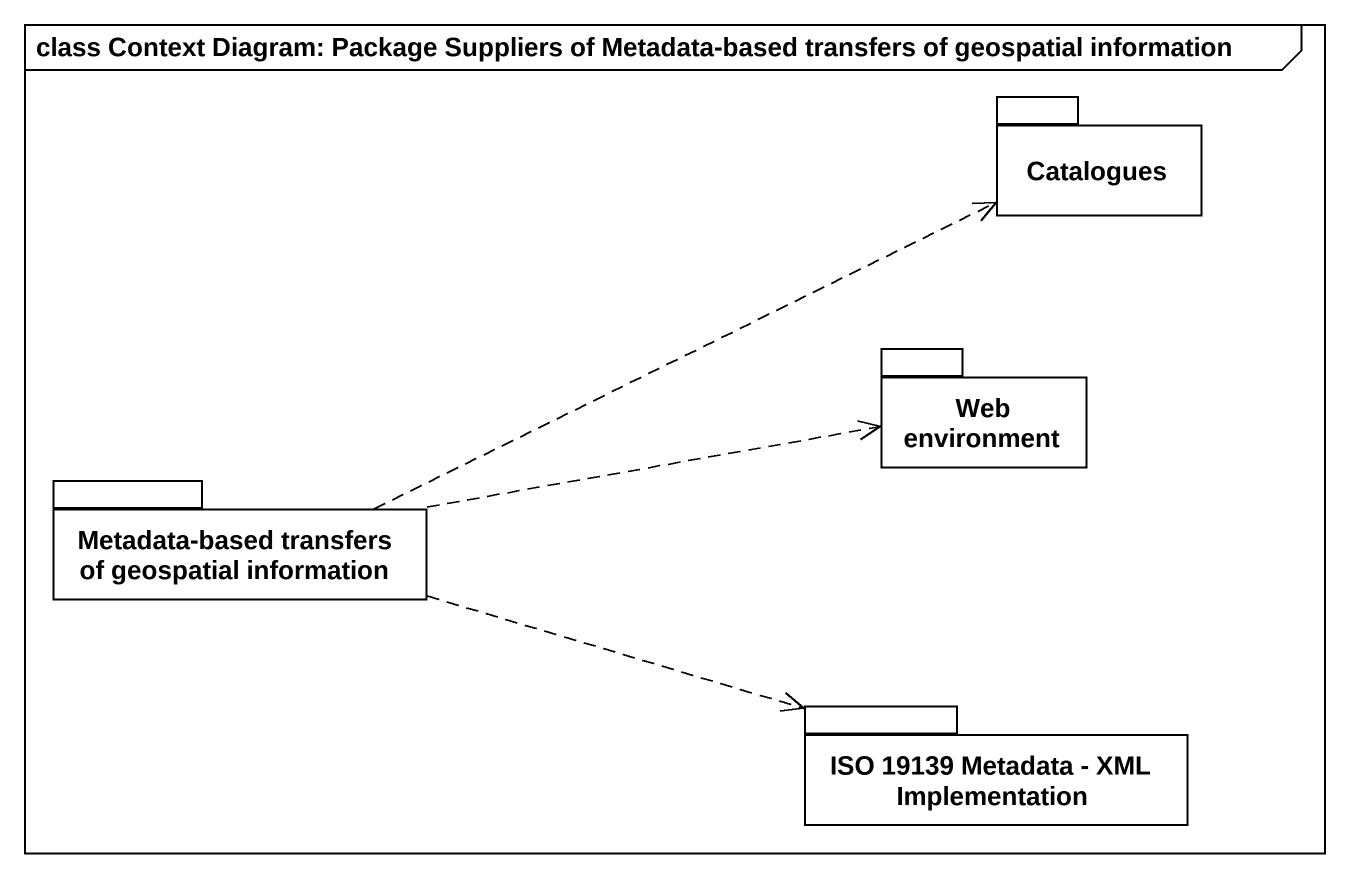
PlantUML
@startuml
mainframe class Context Diagram: Package Suppliers of Metadata-based transfers of geospatial information
package Catalogues {
}
package "Web environment" as Web_environment {
}
package "Metadata-based transfers of geospatial information" as Metadata_based_transfers_of {
}
package "ISO 19139 Metadata - XML Implementation" as ISO_19139_Metadata_XML {
}
Metadata_based_transfers_of .right.> Catalogues
Metadata_based_transfers_of .right.> Web_environment
Metadata_based_transfers_of .right.> ISO_19139_Metadata_XML
@enduml
